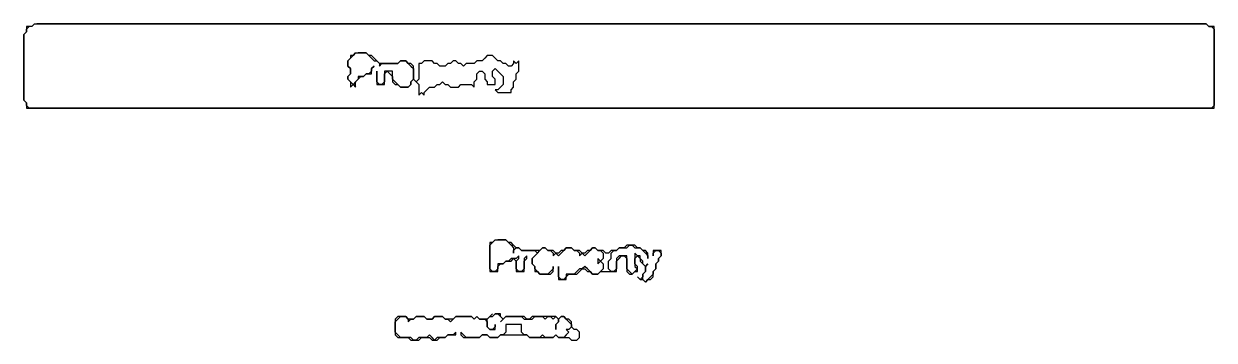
# Model space of a CAD drawing. Header units: metres. Extents: x 39 to 1548, y -1178 to -131.
# Drawn here: x 39 to 491, y -1178 to -1058 of the extents above; entities that cross this region are included whole.
import ezdxf

# ---------------------------------------------------------------- set-up
doc = ezdxf.new("R2010")
doc.units = ezdxf.units.M

msp = doc.modelspace()

# ---------------------------------------------------------------- linework, layer by layer
for points in [[(42, -1059), (43, -1058), (44, -1058), (45, -1058), (46, -1058), (47, -1058), (48, -1058), (49, -1058), (50, -1058), (51, -1058), (52, -1058), (53, -1058), (54, -1058), (55, -1058), (56, -1058), (57, -1058), (58, -1058), (59, -1058), (60, -1058), (61, -1058), (62, -1058), (63, -1058), (64, -1058), (65, -1058), (66, -1058), (67, -1058), (68, -1058), (69, -1058), (70, -1058), (71, -1058), (72, -1058), (73, -1058), (74, -1058), (75, -1058), (76, -1058), (77, -1058), (78, -1058), (79, -1058), (80, -1058), (81, -1058), (82, -1058), (83, -1058), (84, -1058), (85, -1058), (86, -1058), (87, -1058), (88, -1058), (89, -1058), (90, -1058), (91, -1058), (92, -1058), (93, -1058), (94, -1058), (95, -1058), (96, -1058), (97, -1058), (98, -1058), (99, -1058), (100, -1058), (101, -1058), (102, -1058), (103, -1058), (104, -1058), (105, -1058), (106, -1058), (107, -1058), (108, -1058), (109, -1058), (110, -1058), (111, -1058), (112, -1058), (113, -1058), (114, -1058), (115, -1058), (116, -1058), (117, -1058), (118, -1058), (119, -1058), (120, -1058), (121, -1058), (122, -1058), (123, -1058), (124, -1058), (125, -1058), (126, -1058), (127, -1058), (128, -1058), (129, -1058), (130, -1058), (131, -1058), (132, -1058), (133, -1058), (134, -1058), (135, -1058), (136, -1058), (137, -1058), (138, -1058), (139, -1058), (140, -1058), (141, -1058), (142, -1058), (143, -1058), (144, -1058), (145, -1058), (146, -1058), (147, -1058), (148, -1058), (149, -1058), (150, -1058), (151, -1058), (152, -1058), (153, -1058), (154, -1058), (155, -1058), (156, -1058), (157, -1058), (158, -1058), (159, -1058), (160, -1058), (161, -1058), (162, -1058), (163, -1058), (164, -1058), (165, -1058), (166, -1058), (167, -1058), (168, -1058), (169, -1058), (170, -1058), (171, -1058), (172, -1058), (173, -1058), (174, -1058), (175, -1058), (176, -1058), (177, -1058), (178, -1058), (179, -1058), (180, -1058), (181, -1058), (182, -1058), (183, -1058), (184, -1058), (185, -1058), (186, -1058), (187, -1058), (188, -1058), (189, -1058), (190, -1058), (191, -1058), (192, -1058), (193, -1058), (194, -1058), (195, -1058), (196, -1058), (197, -1058), (198, -1058), (199, -1058), (200, -1058), (201, -1058), (202, -1058), (203, -1058), (204, -1058), (205, -1058), (206, -1058), (207, -1058), (208, -1058), (209, -1058), (210, -1058), (211, -1058), (212, -1058), (213, -1058), (214, -1058), (215, -1058), (216, -1058), (217, -1058), (218, -1058), (219, -1058), (220, -1058), (221, -1058), (222, -1058), (223, -1058), (224, -1058), (225, -1058), (226, -1058), (227, -1058), (228, -1058), (229, -1058), (230, -1058), (231, -1058), (232, -1058), (233, -1058), (234, -1058), (235, -1058), (236, -1058), (237, -1058), (238, -1058), (239, -1058), (240, -1058), (241, -1058), (242, -1058), (243, -1058), (244, -1058), (245, -1058), (246, -1058), (247, -1058), (248, -1058), (249, -1058), (250, -1058), (251, -1058), (252, -1058), (253, -1058), (254, -1058), (255, -1058), (256, -1058), (257, -1058), (258, -1058), (259, -1058), (260, -1058), (261, -1058), (262, -1058), (263, -1058), (264, -1058), (265, -1058), (266, -1058), (267, -1058), (268, -1058), (269, -1058), (270, -1058), (271, -1058), (272, -1058), (273, -1058), (274, -1058), (275, -1058), (276, -1058), (277, -1058), (278, -1058), (279, -1058), (280, -1058), (281, -1058), (282, -1058), (283, -1058), (284, -1058), (285, -1058), (286, -1058), (287, -1058), (288, -1058), (289, -1058), (290, -1058), (291, -1058), (292, -1058), (293, -1058), (294, -1058), (295, -1058), (296, -1058), (297, -1058), (298, -1058), (299, -1058), (300, -1058), (301, -1058), (302, -1058), (303, -1058), (304, -1058), (305, -1058), (306, -1058), (307, -1058), (308, -1058), (309, -1058), (310, -1058), (311, -1058), (312, -1058), (313, -1058), (314, -1058), (315, -1058), (316, -1058), (317, -1058), (318, -1058), (319, -1058), (320, -1058), (321, -1058), (322, -1058), (323, -1058), (324, -1058), (325, -1058), (326, -1058), (327, -1058), (328, -1058), (329, -1058), (330, -1058), (331, -1058), (332, -1058), (333, -1058), (334, -1058), (335, -1058), (336, -1058), (337, -1058), (338, -1058), (339, -1058), (340, -1058), (341, -1058), (342, -1058), (343, -1058), (344, -1058), (345, -1058), (346, -1058), (347, -1058), (348, -1058), (349, -1058), (350, -1058), (351, -1058), (352, -1058), (353, -1058), (354, -1058), (355, -1058), (356, -1058), (357, -1058), (358, -1058), (359, -1058), (360, -1058), (361, -1058), (362, -1058), (363, -1058), (364, -1058), (365, -1058), (366, -1058), (367, -1058), (368, -1058), (369, -1058), (370, -1058), (371, -1058), (372, -1058), (373, -1058), (374, -1058), (375, -1058), (376, -1058), (377, -1058), (378, -1058), (379, -1058), (380, -1058), (381, -1058), (382, -1058), (383, -1058), (384, -1058), (385, -1058), (386, -1058), (387, -1058), (388, -1058), (389, -1058), (390, -1058), (391, -1058), (392, -1058), (393, -1058), (394, -1058), (395, -1058), (396, -1058), (397, -1058), (398, -1058), (399, -1058), (400, -1058), (401, -1058), (402, -1058), (403, -1058), (404, -1058), (405, -1058), (406, -1058), (407, -1058), (408, -1058), (409, -1058), (410, -1058), (411, -1058), (412, -1058), (413, -1058), (414, -1058), (415, -1058), (416, -1058), (417, -1058), (418, -1058), (419, -1058), (420, -1058), (421, -1058), (422, -1058), (423, -1058), (424, -1058), (425, -1058), (426, -1058), (427, -1058), (428, -1058), (429, -1058), (430, -1058), (431, -1058), (432, -1058), (433, -1058), (434, -1058), (435, -1058), (436, -1058), (437, -1058), (438, -1058), (439, -1058), (440, -1058), (441, -1058), (442, -1058), (443, -1058), (444, -1058), (445, -1058), (446, -1058), (447, -1058), (448, -1058), (449, -1058), (450, -1058), (451, -1058), (452, -1058), (453, -1058), (454, -1058), (455, -1058), (456, -1058), (457, -1058), (458, -1058), (459, -1058), (460, -1058), (461, -1058), (462, -1058), (463, -1058), (464, -1058), (465, -1058), (466, -1058), (467, -1058), (468, -1058), (469, -1058), (470, -1058), (471, -1058), (472, -1058), (473, -1058), (474, -1058), (475, -1058), (476, -1058), (477, -1058), (478, -1058), (479, -1058), (480, -1058), (481, -1058), (482, -1058), (483, -1058), (484, -1058), (485, -1058), (486, -1058), (487, -1058), (488, -1058), (489, -1059), (490, -1059), (491, -1060), (491, -1061), (491, -1062), (491, -1063), (491, -1064), (491, -1065), (491, -1066), (491, -1067), (491, -1068), (491, -1069), (491, -1070), (491, -1071), (491, -1072), (491, -1073), (491, -1074), (491, -1075), (491, -1076), (491, -1077), (491, -1078), (491, -1079), (491, -1080), (491, -1081), (491, -1082), (491, -1083), (491, -1084), (491, -1085), (491, -1086), (491, -1087), (491, -1088), (491, -1089), (490, -1090), (489, -1090), (488, -1090), (487, -1090), (486, -1090), (485, -1090), (484, -1090), (483, -1090), (482, -1090), (481, -1090), (480, -1090), (479, -1090), (478, -1090), (477, -1090), (476, -1090), (475, -1090), (474, -1090), (473, -1090), (472, -1090), (471, -1090), (470, -1090), (469, -1090), (468, -1090), (467, -1090), (466, -1090), (465, -1090), (464, -1090), (463, -1090), (462, -1090), (461, -1090), (460, -1090), (459, -1090), (458, -1090), (457, -1090), (456, -1090), (455, -1090), (454, -1090), (453, -1090), (452, -1090), (451, -1090), (450, -1090), (449, -1090), (448, -1090), (447, -1090), (446, -1090), (445, -1090), (444, -1090), (443, -1090), (442, -1090), (441, -1090), (440, -1090), (439, -1090), (438, -1090), (437, -1090), (436, -1090), (435, -1090), (434, -1090), (433, -1090), (432, -1090), (431, -1090), (430, -1090), (429, -1090), (428, -1090), (427, -1090), (426, -1090), (425, -1090), (424, -1090), (423, -1090), (422, -1090), (421, -1090), (420, -1090), (419, -1090), (418, -1090), (417, -1090), (416, -1090), (415, -1090), (414, -1090), (413, -1090), (412, -1090), (411, -1090), (410, -1090), (409, -1090), (408, -1090), (407, -1090), (406, -1090), (405, -1090), (404, -1090), (403, -1090), (402, -1090), (401, -1090), (400, -1090), (399, -1090), (398, -1090), (397, -1090), (396, -1090), (395, -1090), (394, -1090), (393, -1090), (392, -1090), (391, -1090), (390, -1090), (389, -1090), (388, -1090), (387, -1090), (386, -1090), (385, -1090), (384, -1090), (383, -1090), (382, -1090), (381, -1090), (380, -1090), (379, -1090), (378, -1090), (377, -1090), (376, -1090), (375, -1090), (374, -1090), (373, -1090), (372, -1090), (371, -1090), (370, -1090), (369, -1090), (368, -1090), (367, -1090), (366, -1090), (365, -1090), (364, -1090), (363, -1090), (362, -1090), (361, -1090), (360, -1090), (359, -1090), (358, -1090), (357, -1090), (356, -1090), (355, -1090), (354, -1090), (353, -1090), (352, -1090), (351, -1090), (350, -1090), (349, -1090), (348, -1090), (347, -1090), (346, -1090), (345, -1090), (344, -1090), (343, -1090), (342, -1090), (341, -1090), (340, -1090), (339, -1090), (338, -1090), (337, -1090), (336, -1090), (335, -1090), (334, -1090), (333, -1090), (332, -1090), (331, -1090), (330, -1090), (329, -1090), (328, -1090), (327, -1090), (326, -1090), (325, -1090), (324, -1090), (323, -1090), (322, -1090), (321, -1090), (320, -1090), (319, -1090), (318, -1090), (317, -1090), (316, -1090), (315, -1090), (314, -1090), (313, -1090), (312, -1090), (311, -1090), (310, -1090), (309, -1090), (308, -1090), (307, -1090), (306, -1090), (305, -1090), (304, -1090), (303, -1090), (302, -1090), (301, -1090), (300, -1090), (299, -1090), (298, -1090), (297, -1090), (296, -1090), (295, -1090), (294, -1090), (293, -1090), (292, -1090), (291, -1090), (290, -1090), (289, -1090), (288, -1090), (287, -1090), (286, -1090), (285, -1090), (284, -1090), (283, -1090), (282, -1090), (281, -1090), (280, -1090), (279, -1090), (278, -1090), (277, -1090), (276, -1090), (275, -1090), (274, -1090), (273, -1090), (272, -1090), (271, -1090), (270, -1090), (269, -1090), (268, -1090), (267, -1090), (266, -1090), (265, -1090), (264, -1090), (263, -1090), (262, -1090), (261, -1090), (260, -1090), (259, -1090), (258, -1090), (257, -1090), (256, -1090), (255, -1090), (254, -1090), (253, -1090), (252, -1090), (251, -1090), (250, -1090), (249, -1090), (248, -1090), (247, -1090), (246, -1090), (245, -1090), (244, -1090), (243, -1090), (242, -1090), (241, -1090), (240, -1090), (239, -1090), (238, -1090), (237, -1090), (236, -1090), (235, -1090), (234, -1090), (233, -1090), (232, -1090), (231, -1090), (230, -1090), (229, -1090), (228, -1090), (227, -1090), (226, -1090), (225, -1090), (224, -1090), (223, -1090), (222, -1090), (221, -1090), (220, -1090), (219, -1090), (218, -1090), (217, -1090), (216, -1090), (215, -1090), (214, -1090), (213, -1090), (212, -1090), (211, -1090), (210, -1090), (209, -1090), (208, -1090), (207, -1090), (206, -1090), (205, -1090), (204, -1090), (203, -1090), (202, -1090), (201, -1090), (200, -1090), (199, -1090), (198, -1090), (197, -1090), (196, -1090), (195, -1090), (194, -1090), (193, -1090), (192, -1090), (191, -1090), (190, -1090), (189, -1090), (188, -1090), (187, -1090), (186, -1090), (185, -1090), (184, -1090), (183, -1090), (182, -1090), (181, -1090), (180, -1090), (179, -1090), (178, -1090), (177, -1090), (176, -1090), (175, -1090), (174, -1090), (173, -1090), (172, -1090), (171, -1090), (170, -1090), (169, -1090), (168, -1090), (167, -1090), (166, -1090), (165, -1090), (164, -1090), (163, -1090), (162, -1090), (161, -1090), (160, -1090), (159, -1090), (158, -1090), (157, -1090), (156, -1090), (155, -1090), (154, -1090), (153, -1090), (152, -1090), (151, -1090), (150, -1090), (149, -1090), (148, -1090), (147, -1090), (146, -1090), (145, -1090), (144, -1090), (143, -1090), (142, -1090), (141, -1090), (140, -1090), (139, -1090), (138, -1090), (137, -1090), (136, -1090), (135, -1090), (134, -1090), (133, -1090), (132, -1090), (131, -1090), (130, -1090), (129, -1090), (128, -1090), (127, -1090), (126, -1090), (125, -1090), (124, -1090), (123, -1090), (122, -1090), (121, -1090), (120, -1090), (119, -1090), (118, -1090), (117, -1090), (116, -1090), (115, -1090), (114, -1090), (113, -1090), (112, -1090), (111, -1090), (110, -1090), (109, -1090), (108, -1090), (107, -1090), (106, -1090), (105, -1090), (104, -1090), (103, -1090), (102, -1090), (101, -1090), (100, -1090), (99, -1090), (98, -1090), (97, -1090), (96, -1090), (95, -1090), (94, -1090), (93, -1090), (92, -1090), (91, -1090), (90, -1090), (89, -1090), (88, -1090), (87, -1090), (86, -1090), (85, -1090), (84, -1090), (83, -1090), (82, -1090), (81, -1090), (80, -1090), (79, -1090), (78, -1090), (77, -1090), (76, -1090), (75, -1090), (74, -1090), (73, -1090), (72, -1090), (71, -1090), (70, -1090), (69, -1090), (68, -1090), (67, -1090), (66, -1090), (65, -1090), (64, -1090), (63, -1090), (62, -1090), (61, -1090), (60, -1090), (59, -1090), (58, -1090), (57, -1090), (56, -1090), (55, -1090), (54, -1090), (53, -1090), (52, -1090), (51, -1090), (50, -1090), (49, -1090), (48, -1090), (47, -1090), (46, -1090), (45, -1090), (44, -1090), (43, -1090), (42, -1090), (41, -1090), (40, -1089), (40, -1088), (39, -1087), (39, -1086), (39, -1085), (39, -1084), (39, -1083), (39, -1082), (39, -1081), (39, -1080), (39, -1079), (39, -1078), (39, -1077), (39, -1076), (39, -1075), (39, -1074), (39, -1073), (39, -1072), (39, -1071), (39, -1070), (39, -1069), (39, -1068), (39, -1067), (39, -1066), (39, -1065), (39, -1064), (39, -1063), (39, -1062), (40, -1061), (40, -1060), (41, -1059)], [(43, -1058), (42, -1059), (41, -1059), (40, -1059), (40, -1060), (40, -1061), (39, -1062), (39, -1063), (39, -1064), (39, -1065), (39, -1066), (39, -1067), (39, -1068), (39, -1069), (39, -1070), (39, -1071), (39, -1072), (39, -1073), (39, -1074), (39, -1075), (39, -1076), (39, -1077), (39, -1078), (39, -1079), (39, -1080), (39, -1081), (39, -1082), (39, -1083), (39, -1084), (39, -1085), (39, -1086), (39, -1087), (40, -1088), (40, -1089), (40, -1090), (41, -1090), (42, -1090), (43, -1090), (44, -1090), (45, -1090), (46, -1090), (47, -1090), (48, -1090), (49, -1090), (50, -1090), (51, -1090), (52, -1090), (53, -1090), (54, -1090), (55, -1090), (56, -1090), (57, -1090), (58, -1090), (59, -1090), (60, -1090), (61, -1090), (62, -1090), (63, -1090), (64, -1090), (65, -1090), (66, -1090), (67, -1090), (68, -1090), (69, -1090), (70, -1090), (71, -1090), (72, -1090), (73, -1090), (74, -1090), (75, -1090), (76, -1090), (77, -1090), (78, -1090), (79, -1090), (80, -1090), (81, -1090), (82, -1090), (83, -1090), (84, -1090), (85, -1090), (86, -1090), (87, -1090), (88, -1090), (89, -1090), (90, -1090), (91, -1090), (92, -1090), (93, -1090), (94, -1090), (95, -1090), (96, -1090), (97, -1090), (98, -1090), (99, -1090), (100, -1090), (101, -1090), (102, -1090), (103, -1090), (104, -1090), (105, -1090), (106, -1090), (107, -1090), (108, -1090), (109, -1090), (110, -1090), (111, -1090), (112, -1090), (113, -1090), (114, -1090), (115, -1090), (116, -1090), (117, -1090), (118, -1090), (119, -1090), (120, -1090), (121, -1090), (122, -1090), (123, -1090), (124, -1090), (125, -1090), (126, -1090), (127, -1090), (128, -1090), (129, -1090), (130, -1090), (131, -1090), (132, -1090), (133, -1090), (134, -1090), (135, -1090), (136, -1090), (137, -1090), (138, -1090), (139, -1090), (140, -1090), (141, -1090), (142, -1090), (143, -1090), (144, -1090), (145, -1090), (146, -1090), (147, -1090), (148, -1090), (149, -1090), (150, -1090), (151, -1090), (152, -1090), (153, -1090), (154, -1090), (155, -1090), (156, -1090), (157, -1090), (158, -1090), (159, -1090), (160, -1090), (161, -1090), (162, -1090), (163, -1090), (164, -1090), (165, -1090), (166, -1090), (167, -1090), (168, -1090), (169, -1090), (170, -1090), (171, -1090), (172, -1090), (173, -1090), (174, -1090), (175, -1090), (176, -1090), (177, -1090), (178, -1090), (179, -1090), (180, -1090), (181, -1090), (182, -1090), (183, -1090), (184, -1090), (185, -1090), (186, -1090), (187, -1090), (188, -1090), (189, -1090), (190, -1090), (191, -1090), (192, -1090), (193, -1090), (194, -1090), (195, -1090), (196, -1090), (197, -1090), (198, -1090), (199, -1090), (200, -1090), (201, -1090), (202, -1090), (203, -1090), (204, -1090), (205, -1090), (206, -1090), (207, -1090), (208, -1090), (209, -1090), (210, -1090), (211, -1090), (212, -1090), (213, -1090), (214, -1090), (215, -1090), (216, -1090), (217, -1090), (218, -1090), (219, -1090), (220, -1090), (221, -1090), (222, -1090), (223, -1090), (224, -1090), (225, -1090), (226, -1090), (227, -1090), (228, -1090), (229, -1090), (230, -1090), (231, -1090), (232, -1090), (233, -1090), (234, -1090), (235, -1090), (236, -1090), (237, -1090), (238, -1090), (239, -1090), (240, -1090), (241, -1090), (242, -1090), (243, -1090), (244, -1090), (245, -1090), (246, -1090), (247, -1090), (248, -1090), (249, -1090), (250, -1090), (251, -1090), (252, -1090), (253, -1090), (254, -1090), (255, -1090), (256, -1090), (257, -1090), (258, -1090), (259, -1090), (260, -1090), (261, -1090), (262, -1090), (263, -1090), (264, -1090), (265, -1090), (266, -1090), (267, -1090), (268, -1090), (269, -1090), (270, -1090), (271, -1090), (272, -1090), (273, -1090), (274, -1090), (275, -1090), (276, -1090), (277, -1090), (278, -1090), (279, -1090), (280, -1090), (281, -1090), (282, -1090), (283, -1090), (284, -1090), (285, -1090), (286, -1090), (287, -1090), (288, -1090), (289, -1090), (290, -1090), (291, -1090), (292, -1090), (293, -1090), (294, -1090), (295, -1090), (296, -1090), (297, -1090), (298, -1090), (299, -1090), (300, -1090), (301, -1090), (302, -1090), (303, -1090), (304, -1090), (305, -1090), (306, -1090), (307, -1090), (308, -1090), (309, -1090), (310, -1090), (311, -1090), (312, -1090), (313, -1090), (314, -1090), (315, -1090), (316, -1090), (317, -1090), (318, -1090), (319, -1090), (320, -1090), (321, -1090), (322, -1090), (323, -1090), (324, -1090), (325, -1090), (326, -1090), (327, -1090), (328, -1090), (329, -1090), (330, -1090), (331, -1090), (332, -1090), (333, -1090), (334, -1090), (335, -1090), (336, -1090), (337, -1090), (338, -1090), (339, -1090), (340, -1090), (341, -1090), (342, -1090), (343, -1090), (344, -1090), (345, -1090), (346, -1090), (347, -1090), (348, -1090), (349, -1090), (350, -1090), (351, -1090), (352, -1090), (353, -1090), (354, -1090), (355, -1090), (356, -1090), (357, -1090), (358, -1090), (359, -1090), (360, -1090), (361, -1090), (362, -1090), (363, -1090), (364, -1090), (365, -1090), (366, -1090), (367, -1090), (368, -1090), (369, -1090), (370, -1090), (371, -1090), (372, -1090), (373, -1090), (374, -1090), (375, -1090), (376, -1090), (377, -1090), (378, -1090), (379, -1090), (380, -1090), (381, -1090), (382, -1090), (383, -1090), (384, -1090), (385, -1090), (386, -1090), (387, -1090), (388, -1090), (389, -1090), (390, -1090), (391, -1090), (392, -1090), (393, -1090), (394, -1090), (395, -1090), (396, -1090), (397, -1090), (398, -1090), (399, -1090), (400, -1090), (401, -1090), (402, -1090), (403, -1090), (404, -1090), (405, -1090), (406, -1090), (407, -1090), (408, -1090), (409, -1090), (410, -1090), (411, -1090), (412, -1090), (413, -1090), (414, -1090), (415, -1090), (416, -1090), (417, -1090), (418, -1090), (419, -1090), (420, -1090), (421, -1090), (422, -1090), (423, -1090), (424, -1090), (425, -1090), (426, -1090), (427, -1090), (428, -1090), (429, -1090), (430, -1090), (431, -1090), (432, -1090), (433, -1090), (434, -1090), (435, -1090), (436, -1090), (437, -1090), (438, -1090), (439, -1090), (440, -1090), (441, -1090), (442, -1090), (443, -1090), (444, -1090), (445, -1090), (446, -1090), (447, -1090), (448, -1090), (449, -1090), (450, -1090), (451, -1090), (452, -1090), (453, -1090), (454, -1090), (455, -1090), (456, -1090), (457, -1090), (458, -1090), (459, -1090), (460, -1090), (461, -1090), (462, -1090), (463, -1090), (464, -1090), (465, -1090), (466, -1090), (467, -1090), (468, -1090), (469, -1090), (470, -1090), (471, -1090), (472, -1090), (473, -1090), (474, -1090), (475, -1090), (476, -1090), (477, -1090), (478, -1090), (479, -1090), (480, -1090), (481, -1090), (482, -1090), (483, -1090), (484, -1090), (485, -1090), (486, -1090), (487, -1090), (488, -1090), (489, -1090), (490, -1090), (491, -1090), (491, -1089), (491, -1088), (491, -1087), (491, -1086), (491, -1085), (491, -1084), (491, -1083), (491, -1082), (491, -1081), (491, -1080), (491, -1079), (491, -1078), (491, -1077), (491, -1076), (491, -1075), (491, -1074), (491, -1073), (491, -1072), (491, -1071), (491, -1070), (491, -1069), (491, -1068), (491, -1067), (491, -1066), (491, -1065), (491, -1064), (491, -1063), (491, -1062), (491, -1061), (491, -1060), (491, -1059), (490, -1059), (489, -1059), (488, -1058), (487, -1058), (486, -1058), (485, -1058), (484, -1058), (483, -1058), (482, -1058), (481, -1058), (480, -1058), (479, -1058), (478, -1058), (477, -1058), (476, -1058), (475, -1058), (474, -1058), (473, -1058), (472, -1058), (471, -1058), (470, -1058), (469, -1058), (468, -1058), (467, -1058), (466, -1058), (465, -1058), (464, -1058), (463, -1058), (462, -1058), (461, -1058), (460, -1058), (459, -1058), (458, -1058), (457, -1058), (456, -1058), (455, -1058), (454, -1058), (453, -1058), (452, -1058), (451, -1058), (450, -1058), (449, -1058), (448, -1058), (447, -1058), (446, -1058), (445, -1058), (444, -1058), (443, -1058), (442, -1058), (441, -1058), (440, -1058), (439, -1058), (438, -1058), (437, -1058), (436, -1058), (435, -1058), (434, -1058), (433, -1058), (432, -1058), (431, -1058), (430, -1058), (429, -1058), (428, -1058), (427, -1058), (426, -1058), (425, -1058), (424, -1058), (423, -1058), (422, -1058), (421, -1058), (420, -1058), (419, -1058), (418, -1058), (417, -1058), (416, -1058), (415, -1058), (414, -1058), (413, -1058), (412, -1058), (411, -1058), (410, -1058), (409, -1058), (408, -1058), (407, -1058), (406, -1058), (405, -1058), (404, -1058), (403, -1058), (402, -1058), (401, -1058), (400, -1058), (399, -1058), (398, -1058), (397, -1058), (396, -1058), (395, -1058), (394, -1058), (393, -1058), (392, -1058), (391, -1058), (390, -1058), (389, -1058), (388, -1058), (387, -1058), (386, -1058), (385, -1058), (384, -1058), (383, -1058), (382, -1058), (381, -1058), (380, -1058), (379, -1058), (378, -1058), (377, -1058), (376, -1058), (375, -1058), (374, -1058), (373, -1058), (372, -1058), (371, -1058), (370, -1058), (369, -1058), (368, -1058), (367, -1058), (366, -1058), (365, -1058), (364, -1058), (363, -1058), (362, -1058), (361, -1058), (360, -1058), (359, -1058), (358, -1058), (357, -1058), (356, -1058), (355, -1058), (354, -1058), (353, -1058), (352, -1058), (351, -1058), (350, -1058), (349, -1058), (348, -1058), (347, -1058), (346, -1058), (345, -1058), (344, -1058), (343, -1058), (342, -1058), (341, -1058), (340, -1058), (339, -1058), (338, -1058), (337, -1058), (336, -1058), (335, -1058), (334, -1058), (333, -1058), (332, -1058), (331, -1058), (330, -1058), (329, -1058), (328, -1058), (327, -1058), (326, -1058), (325, -1058), (324, -1058), (323, -1058), (322, -1058), (321, -1058), (320, -1058), (319, -1058), (318, -1058), (317, -1058), (316, -1058), (315, -1058), (314, -1058), (313, -1058), (312, -1058), (311, -1058), (310, -1058), (309, -1058), (308, -1058), (307, -1058), (306, -1058), (305, -1058), (304, -1058), (303, -1058), (302, -1058), (301, -1058), (300, -1058), (299, -1058), (298, -1058), (297, -1058), (296, -1058), (295, -1058), (294, -1058), (293, -1058), (292, -1058), (291, -1058), (290, -1058), (289, -1058), (288, -1058), (287, -1058), (286, -1058), (285, -1058), (284, -1058), (283, -1058), (282, -1058), (281, -1058), (280, -1058), (279, -1058), (278, -1058), (277, -1058), (276, -1058), (275, -1058), (274, -1058), (273, -1058), (272, -1058), (271, -1058), (270, -1058), (269, -1058), (268, -1058), (267, -1058), (266, -1058), (265, -1058), (264, -1058), (263, -1058), (262, -1058), (261, -1058), (260, -1058), (259, -1058), (258, -1058), (257, -1058), (256, -1058), (255, -1058), (254, -1058), (253, -1058), (252, -1058), (251, -1058), (250, -1058), (249, -1058), (248, -1058), (247, -1058), (246, -1058), (245, -1058), (244, -1058), (243, -1058), (242, -1058), (241, -1058), (240, -1058), (239, -1058), (238, -1058), (237, -1058), (236, -1058), (235, -1058), (234, -1058), (233, -1058), (232, -1058), (231, -1058), (230, -1058), (229, -1058), (228, -1058), (227, -1058), (226, -1058), (225, -1058), (224, -1058), (223, -1058), (222, -1058), (221, -1058), (220, -1058), (219, -1058), (218, -1058), (217, -1058), (216, -1058), (215, -1058), (214, -1058), (213, -1058), (212, -1058), (211, -1058), (210, -1058), (209, -1058), (208, -1058), (207, -1058), (206, -1058), (205, -1058), (204, -1058), (203, -1058), (202, -1058), (201, -1058), (200, -1058), (199, -1058), (198, -1058), (197, -1058), (196, -1058), (195, -1058), (194, -1058), (193, -1058), (192, -1058), (191, -1058), (190, -1058), (189, -1058), (188, -1058), (187, -1058), (186, -1058), (185, -1058), (184, -1058), (183, -1058), (182, -1058), (181, -1058), (180, -1058), (179, -1058), (178, -1058), (177, -1058), (176, -1058), (175, -1058), (174, -1058), (173, -1058), (172, -1058), (171, -1058), (170, -1058), (169, -1058), (168, -1058), (167, -1058), (166, -1058), (165, -1058), (164, -1058), (163, -1058), (162, -1058), (161, -1058), (160, -1058), (159, -1058), (158, -1058), (157, -1058), (156, -1058), (155, -1058), (154, -1058), (153, -1058), (152, -1058), (151, -1058), (150, -1058), (149, -1058), (148, -1058), (147, -1058), (146, -1058), (145, -1058), (144, -1058), (143, -1058), (142, -1058), (141, -1058), (140, -1058), (139, -1058), (138, -1058), (137, -1058), (136, -1058), (135, -1058), (134, -1058), (133, -1058), (132, -1058), (131, -1058), (130, -1058), (129, -1058), (128, -1058), (127, -1058), (126, -1058), (125, -1058), (124, -1058), (123, -1058), (122, -1058), (121, -1058), (120, -1058), (119, -1058), (118, -1058), (117, -1058), (116, -1058), (115, -1058), (114, -1058), (113, -1058), (112, -1058), (111, -1058), (110, -1058), (109, -1058), (108, -1058), (107, -1058), (106, -1058), (105, -1058), (104, -1058), (103, -1058), (102, -1058), (101, -1058), (100, -1058), (99, -1058), (98, -1058), (97, -1058), (96, -1058), (95, -1058), (94, -1058), (93, -1058), (92, -1058), (91, -1058), (90, -1058), (89, -1058), (88, -1058), (87, -1058), (86, -1058), (85, -1058), (84, -1058), (83, -1058), (82, -1058), (81, -1058), (80, -1058), (79, -1058), (78, -1058), (77, -1058), (76, -1058), (75, -1058), (74, -1058), (73, -1058), (72, -1058), (71, -1058), (70, -1058), (69, -1058), (68, -1058), (67, -1058), (66, -1058), (65, -1058), (64, -1058), (63, -1058), (62, -1058), (61, -1058), (60, -1058), (59, -1058), (58, -1058), (57, -1058), (56, -1058), (55, -1058), (54, -1058), (53, -1058), (52, -1058), (51, -1058), (50, -1058), (49, -1058), (48, -1058), (47, -1058), (46, -1058), (45, -1058), (44, -1058)], [(165, -1069), (164, -1070), (163, -1070), (163, -1071), (162, -1072), (162, -1073), (162, -1074), (163, -1075), (163, -1076), (163, -1077), (162, -1078), (162, -1079), (163, -1080), (163, -1081), (163, -1082), (164, -1081), (165, -1082), (165, -1081), (165, -1080), (166, -1079), (167, -1078), (168, -1078), (169, -1077), (170, -1077), (171, -1077), (171, -1076), (171, -1075), (172, -1074), (171, -1075), (171, -1076), (170, -1077), (169, -1077), (168, -1078), (167, -1078), (166, -1078), (166, -1079), (165, -1080), (164, -1081), (163, -1080), (162, -1079), (162, -1078), (163, -1077), (163, -1076), (163, -1075), (162, -1074), (162, -1073), (162, -1072), (163, -1071), (164, -1070), (165, -1069), (166, -1069), (167, -1069), (168, -1069), (169, -1069), (170, -1070), (171, -1071), (172, -1072), (173, -1072), (174, -1073), (174, -1074), (175, -1073), (176, -1073), (177, -1073), (178, -1073), (179, -1073), (180, -1073), (181, -1073), (182, -1072), (183, -1072), (184, -1072), (185, -1073), (186, -1074), (187, -1075), (187, -1076), (187, -1077), (187, -1078), (187, -1079), (186, -1080), (186, -1081), (185, -1082), (184, -1082), (183, -1082), (182, -1082), (181, -1081), (180, -1080), (179, -1079), (179, -1078), (179, -1077), (179, -1076), (178, -1076), (177, -1076), (176, -1076), (176, -1077), (176, -1078), (176, -1079), (176, -1080), (175, -1081), (174, -1081), (173, -1080), (173, -1079), (173, -1078), (173, -1077), (173, -1076), (173, -1077), (173, -1078), (173, -1079), (173, -1080), (173, -1081), (174, -1081), (175, -1081), (176, -1081), (176, -1080), (176, -1079), (176, -1078), (176, -1077), (177, -1076), (178, -1077), (179, -1078), (179, -1079), (179, -1080), (180, -1081), (181, -1081), (182, -1082), (183, -1082), (184, -1082), (185, -1082), (186, -1081), (186, -1080), (187, -1079), (188, -1080), (189, -1081), (189, -1082), (189, -1083), (189, -1084), (189, -1085), (190, -1084), (191, -1085), (191, -1084), (192, -1083), (193, -1082), (194, -1082), (195, -1082), (196, -1081), (197, -1081), (198, -1080), (199, -1081), (200, -1081), (201, -1082), (202, -1082), (203, -1082), (204, -1082), (205, -1081), (206, -1081), (207, -1081), (208, -1081), (209, -1081), (210, -1082), (210, -1081), (210, -1080), (211, -1079), (211, -1078), (211, -1077), (212, -1076), (213, -1076), (214, -1077), (214, -1078), (214, -1079), (215, -1080), (215, -1081), (216, -1081), (217, -1081), (218, -1081), (218, -1080), (218, -1079), (217, -1078), (217, -1077), (217, -1076), (218, -1075), (219, -1076), (220, -1077), (221, -1078), (221, -1079), (221, -1080), (221, -1081), (220, -1082), (219, -1083), (218, -1083), (219, -1084), (220, -1084), (221, -1084), (222, -1084), (223, -1084), (224, -1084), (224, -1083), (225, -1082), (225, -1081), (225, -1080), (226, -1079), (226, -1078), (226, -1077), (227, -1076), (227, -1075), (227, -1074), (227, -1073), (227, -1072), (226, -1073), (225, -1072), (225, -1073), (224, -1074), (223, -1074), (222, -1073), (221, -1073), (220, -1072), (219, -1072), (218, -1071), (217, -1070), (216, -1070), (215, -1070), (214, -1071), (213, -1072), (212, -1072), (211, -1072), (210, -1073), (209, -1073), (208, -1073), (207, -1073), (206, -1074), (205, -1073), (204, -1073), (203, -1072), (202, -1072), (201, -1073), (200, -1073), (199, -1074), (198, -1074), (197, -1074), (196, -1073), (195, -1073), (194, -1072), (193, -1072), (192, -1072), (191, -1072), (190, -1073), (189, -1073), (189, -1074), (189, -1075), (189, -1076), (189, -1077), (189, -1078), (189, -1079), (188, -1080), (187, -1079), (187, -1078), (187, -1077), (187, -1076), (187, -1075), (187, -1074), (186, -1073), (185, -1073), (184, -1072), (183, -1072), (182, -1072), (181, -1073), (180, -1073), (179, -1073), (178, -1073), (177, -1073), (176, -1073), (175, -1073), (174, -1073), (173, -1072), (172, -1071), (171, -1070), (170, -1070), (169, -1069), (168, -1069), (167, -1069), (166, -1069)], [(218, -1140), (217, -1141), (216, -1141), (216, -1142), (216, -1143), (216, -1144), (216, -1145), (216, -1146), (216, -1147), (216, -1148), (216, -1149), (216, -1150), (216, -1151), (216, -1152), (217, -1152), (218, -1152), (219, -1152), (219, -1151), (219, -1150), (220, -1149), (221, -1149), (222, -1148), (223, -1148), (224, -1148), (225, -1147), (226, -1148), (226, -1149), (226, -1150), (226, -1151), (226, -1152), (227, -1152), (228, -1152), (229, -1152), (229, -1151), (229, -1150), (229, -1149), (229, -1148), (230, -1147), (230, -1146), (229, -1147), (229, -1148), (229, -1149), (229, -1150), (229, -1151), (228, -1152), (227, -1152), (226, -1151), (226, -1150), (226, -1149), (226, -1148), (227, -1147), (227, -1146), (226, -1147), (225, -1147), (224, -1147), (223, -1148), (222, -1148), (221, -1149), (220, -1149), (219, -1149), (219, -1150), (219, -1151), (218, -1152), (217, -1152), (216, -1151), (216, -1150), (216, -1149), (216, -1148), (216, -1147), (216, -1146), (216, -1145), (216, -1144), (216, -1143), (216, -1142), (217, -1141), (218, -1140), (219, -1140), (220, -1140), (221, -1140), (222, -1140), (223, -1141), (224, -1142), (225, -1143), (225, -1144), (225, -1145), (225, -1144), (226, -1143), (227, -1143), (228, -1144), (229, -1144), (230, -1144), (231, -1144), (232, -1144), (233, -1144), (234, -1145), (233, -1146), (232, -1147), (232, -1148), (232, -1149), (233, -1150), (233, -1151), (233, -1152), (234, -1152), (235, -1153), (236, -1153), (237, -1153), (238, -1153), (239, -1153), (240, -1152), (240, -1151), (240, -1150), (240, -1151), (239, -1152), (238, -1153), (237, -1153), (236, -1153), (235, -1153), (234, -1152), (233, -1151), (233, -1150), (232, -1149), (232, -1148), (232, -1147), (233, -1146), (234, -1145), (235, -1144), (236, -1143), (237, -1143), (238, -1144), (239, -1144), (240, -1145), (240, -1146), (241, -1145), (242, -1146), (243, -1145), (244, -1144), (245, -1143), (246, -1143), (247, -1143), (248, -1144), (249, -1144), (250, -1145), (250, -1146), (251, -1145), (252, -1146), (253, -1145), (254, -1144), (255, -1143), (256, -1143), (257, -1144), (258, -1144), (259, -1145), (259, -1146), (259, -1147), (258, -1148), (257, -1147), (257, -1148), (257, -1149), (258, -1148), (259, -1149), (259, -1150), (259, -1151), (258, -1152), (257, -1153), (256, -1153), (255, -1153), (254, -1152), (253, -1151), (252, -1150), (251, -1151), (250, -1151), (249, -1152), (248, -1153), (247, -1153), (246, -1153), (245, -1153), (245, -1154), (244, -1155), (243, -1155), (242, -1154), (242, -1153), (242, -1152), (242, -1151), (242, -1150), (242, -1151), (242, -1152), (242, -1153), (242, -1154), (242, -1155), (243, -1155), (244, -1155), (245, -1155), (245, -1154), (246, -1153), (247, -1153), (248, -1153), (249, -1153), (250, -1152), (251, -1151), (252, -1151), (253, -1152), (254, -1152), (255, -1153), (256, -1153), (257, -1153), (258, -1152), (259, -1152), (260, -1152), (261, -1152), (262, -1152), (263, -1152), (264, -1152), (264, -1151), (264, -1150), (264, -1149), (264, -1148), (265, -1147), (266, -1146), (267, -1146), (268, -1147), (268, -1148), (268, -1149), (268, -1150), (268, -1151), (268, -1152), (269, -1153), (270, -1153), (271, -1152), (272, -1152), (272, -1151), (272, -1150), (271, -1149), (271, -1148), (271, -1147), (272, -1146), (273, -1147), (273, -1148), (274, -1149), (275, -1150), (275, -1151), (275, -1152), (274, -1153), (274, -1154), (273, -1155), (272, -1154), (273, -1155), (274, -1155), (275, -1156), (276, -1155), (277, -1155), (278, -1154), (278, -1153), (278, -1152), (279, -1151), (279, -1150), (279, -1149), (280, -1148), (280, -1147), (281, -1146), (281, -1145), (281, -1144), (280, -1144), (279, -1144), (278, -1144), (278, -1145), (278, -1146), (278, -1145), (279, -1144), (280, -1144), (281, -1145), (281, -1146), (280, -1147), (280, -1148), (279, -1149), (279, -1150), (279, -1151), (278, -1152), (278, -1153), (277, -1154), (276, -1155), (275, -1156), (274, -1155), (274, -1154), (274, -1153), (275, -1152), (275, -1151), (275, -1150), (276, -1149), (275, -1150), (274, -1149), (274, -1148), (273, -1147), (273, -1146), (272, -1146), (271, -1145), (271, -1146), (271, -1147), (271, -1148), (271, -1149), (271, -1150), (272, -1151), (271, -1152), (270, -1153), (269, -1152), (268, -1151), (268, -1150), (268, -1149), (268, -1148), (268, -1147), (268, -1146), (267, -1146), (266, -1146), (265, -1146), (264, -1147), (264, -1148), (264, -1149), (264, -1150), (264, -1151), (263, -1152), (262, -1152), (261, -1151), (261, -1150), (261, -1149), (261, -1148), (262, -1147), (262, -1146), (262, -1145), (263, -1144), (264, -1144), (265, -1143), (266, -1143), (267, -1143), (268, -1143), (269, -1142), (270, -1142), (271, -1143), (272, -1143), (273, -1143), (274, -1144), (275, -1145), (276, -1146), (276, -1147), (276, -1146), (276, -1145), (275, -1144), (274, -1144), (273, -1143), (272, -1143), (271, -1142), (270, -1142), (269, -1142), (268, -1142), (267, -1143), (266, -1143), (265, -1143), (264, -1144), (263, -1144), (262, -1144), (261, -1145), (260, -1145), (259, -1144), (258, -1144), (257, -1144), (256, -1143), (255, -1143), (254, -1144), (253, -1144), (252, -1145), (251, -1145), (250, -1144), (249, -1144), (248, -1144), (247, -1143), (246, -1143), (245, -1143), (244, -1144), (243, -1144), (242, -1145), (241, -1145), (240, -1144), (239, -1144), (238, -1144), (237, -1143), (236, -1143), (235, -1144), (234, -1144), (233, -1144), (232, -1144), (231, -1144), (230, -1144), (229, -1144), (228, -1144), (227, -1143), (226, -1143), (225, -1142), (224, -1141), (223, -1141), (222, -1140), (221, -1140), (220, -1140), (219, -1140)], [(217, -1168), (216, -1169), (215, -1170), (214, -1170), (213, -1170), (212, -1170), (211, -1169), (210, -1170), (209, -1169), (208, -1169), (207, -1169), (206, -1169), (205, -1169), (204, -1169), (203, -1169), (202, -1170), (201, -1170), (200, -1170), (199, -1170), (198, -1169), (197, -1169), (196, -1169), (195, -1169), (194, -1170), (193, -1170), (192, -1170), (191, -1169), (190, -1169), (189, -1169), (188, -1169), (187, -1170), (186, -1170), (185, -1170), (184, -1169), (183, -1169), (182, -1169), (181, -1169), (180, -1170), (180, -1171), (180, -1172), (180, -1173), (180, -1174), (180, -1175), (180, -1176), (181, -1177), (182, -1177), (183, -1177), (184, -1177), (185, -1177), (186, -1178), (187, -1178), (188, -1178), (189, -1178), (190, -1177), (191, -1177), (192, -1177), (193, -1177), (194, -1178), (195, -1178), (196, -1178), (197, -1177), (198, -1177), (199, -1177), (200, -1176), (201, -1176), (202, -1176), (203, -1176), (203, -1175), (202, -1176), (201, -1176), (200, -1176), (199, -1177), (198, -1177), (197, -1177), (196, -1177), (195, -1178), (194, -1177), (193, -1176), (192, -1177), (191, -1177), (190, -1177), (189, -1177), (188, -1178), (187, -1178), (186, -1177), (185, -1177), (184, -1177), (183, -1177), (182, -1177), (181, -1176), (180, -1175), (180, -1174), (180, -1173), (180, -1172), (180, -1171), (181, -1170), (182, -1169), (183, -1169), (184, -1169), (185, -1170), (185, -1171), (186, -1170), (187, -1170), (188, -1169), (189, -1169), (190, -1169), (191, -1169), (192, -1170), (193, -1170), (194, -1170), (195, -1169), (196, -1169), (197, -1169), (198, -1169), (199, -1170), (200, -1170), (201, -1171), (202, -1170), (203, -1169), (204, -1169), (205, -1169), (206, -1169), (207, -1169), (208, -1169), (209, -1169), (210, -1170), (211, -1169), (212, -1170), (213, -1170), (214, -1170), (215, -1171), (215, -1172), (215, -1173), (216, -1174), (217, -1174), (218, -1174), (218, -1173), (218, -1172), (218, -1173), (217, -1174), (216, -1174), (215, -1173), (215, -1172), (215, -1171), (215, -1170), (216, -1169), (217, -1169), (218, -1168), (219, -1168), (220, -1169), (221, -1170), (220, -1171), (221, -1170), (222, -1169), (223, -1169), (224, -1169), (225, -1169), (226, -1169), (227, -1169), (228, -1169), (229, -1170), (230, -1170), (231, -1170), (232, -1170), (233, -1169), (234, -1169), (235, -1169), (236, -1169), (237, -1170), (238, -1169), (239, -1169), (240, -1170), (241, -1169), (242, -1170), (242, -1171), (241, -1172), (241, -1173), (241, -1174), (241, -1173), (241, -1172), (242, -1171), (242, -1170), (243, -1169), (244, -1169), (245, -1170), (246, -1171), (247, -1172), (247, -1173), (246, -1174), (245, -1174), (246, -1175), (245, -1176), (244, -1177), (243, -1177), (242, -1177), (241, -1176), (240, -1177), (239, -1177), (238, -1177), (237, -1177), (236, -1176), (235, -1177), (234, -1177), (233, -1177), (232, -1177), (231, -1177), (230, -1176), (229, -1176), (228, -1175), (228, -1174), (228, -1173), (228, -1172), (227, -1172), (226, -1172), (225, -1172), (224, -1172), (223, -1172), (222, -1172), (222, -1173), (222, -1174), (222, -1175), (221, -1176), (220, -1176), (219, -1177), (218, -1177), (217, -1177), (216, -1177), (215, -1176), (214, -1176), (213, -1176), (212, -1177), (211, -1177), (210, -1177), (209, -1177), (208, -1177), (207, -1177), (206, -1176), (205, -1175), (205, -1176), (206, -1177), (207, -1177), (208, -1177), (209, -1177), (210, -1177), (211, -1177), (212, -1177), (213, -1176), (214, -1176), (215, -1176), (216, -1177), (217, -1177), (218, -1177), (219, -1177), (220, -1176), (221, -1176), (222, -1176), (223, -1176), (224, -1176), (225, -1176), (226, -1176), (227, -1176), (228, -1176), (229, -1176), (230, -1176), (231, -1177), (232, -1177), (233, -1177), (234, -1177), (235, -1177), (236, -1177), (237, -1177), (238, -1177), (239, -1177), (240, -1177), (241, -1176), (242, -1177), (243, -1177), (244, -1177), (245, -1177), (246, -1177), (247, -1178), (248, -1178), (249, -1178), (250, -1177), (250, -1176), (250, -1175), (249, -1174), (248, -1174), (247, -1173), (247, -1172), (247, -1171), (246, -1170), (245, -1170), (244, -1169), (243, -1169), (242, -1170), (241, -1169), (240, -1169), (239, -1169), (238, -1169), (237, -1169), (236, -1169), (235, -1169), (234, -1169), (233, -1169), (232, -1169), (231, -1170), (230, -1170), (229, -1169), (228, -1169), (227, -1169), (226, -1169), (225, -1169), (224, -1169), (223, -1169), (222, -1169), (221, -1170), (220, -1169), (220, -1168), (219, -1168), (218, -1168)]]:
    msp.add_lwpolyline(points)

doc.saveas('drawing.dxf')
